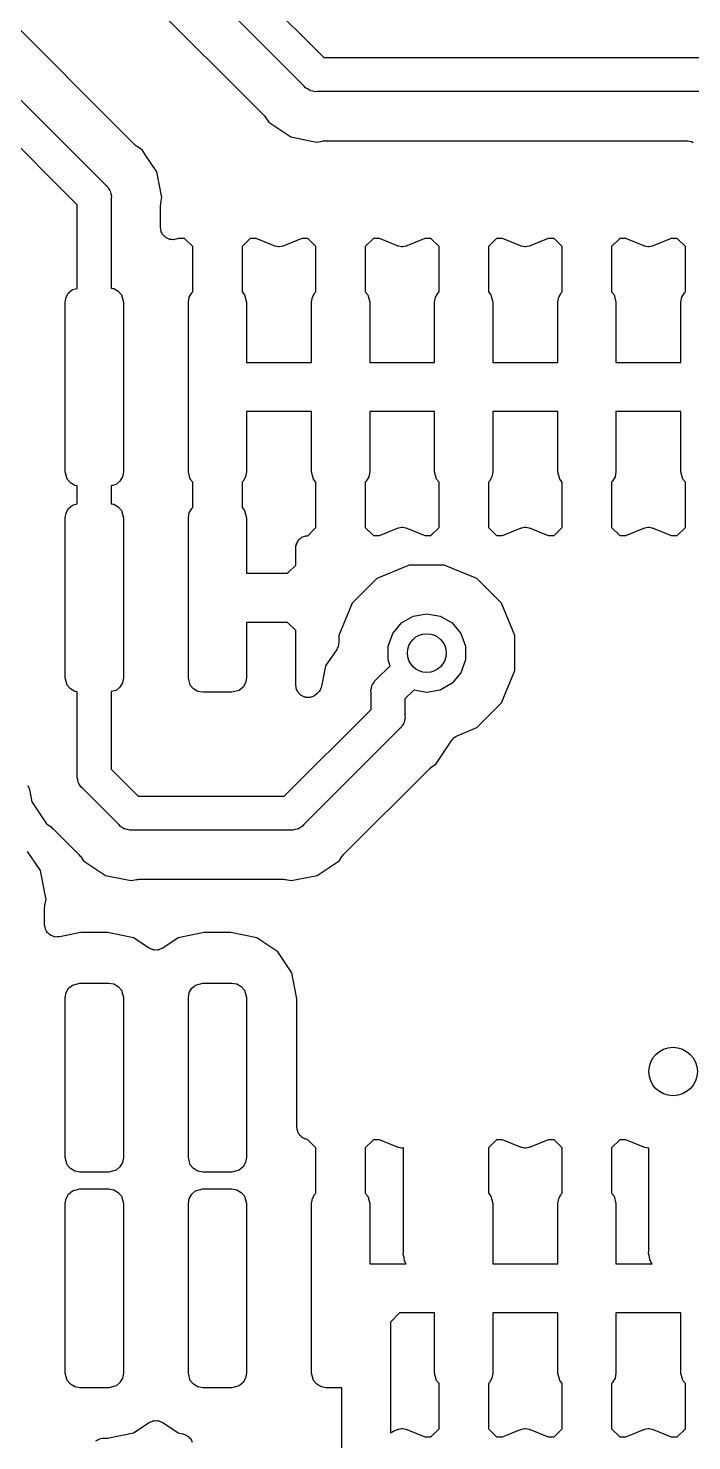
# Model space of a CAD drawing. Extents: x 51.7 to 143, y -96 to -37.9.
# Drawn here: x 63.96 to 70.8, y -66.93 to -52.35 of the extents above; entities that cross this region are included whole.
import ezdxf

# ---------------------------------------------------------------- set-up
doc = ezdxf.new("R2010")
doc.units = 0
doc.header["$MEASUREMENT"] = 0
doc.layers.add('BLACK', color=7, linetype='CONTINUOUS')

msp = doc.modelspace()

# ---------------------------------------------------------------- linework, layer by layer
at = {"layer": 'BLACK', "linetype": 'CONTINUOUS'}
for p, q in [((65.0695, -53.5626), (61.1511, -49.6442)), ((60.6813, -49.8928), (64.7613, -53.9729)), ((64.468, -54.1745), (60.3867, -50.0931)), ((65.326, -50.9735), (67.0095, -52.657)), ((66.8079, -52.9504), (65.0327, -51.1751)), ((64.7245, -51.5854), (66.3976, -53.2585)), ((67.0095, -52.657), (71.3695, -52.657)), ((66.8228, -52.9681), (66.8079, -52.9504)), ((66.8429, -52.9797), (66.8228, -52.9681)), ((66.8619, -52.993), (66.8429, -52.9797)), ((66.8695, -52.9951), (66.8619, -52.993)), ((66.8762, -52.999), (66.8695, -52.9951)), ((66.8991, -53.003), (66.8762, -52.999)), ((66.9215, -53.009), (66.8991, -53.003)), ((66.9446, -53.007), (66.9215, -53.009)), ((71.3695, -53.007), (66.9446, -53.007)), ((66.3976, -53.2585), (66.4048, -53.2688)), ((66.4048, -53.2688), (66.4134, -53.2778)), ((66.4134, -53.2778), (66.4446, -53.3244)), ((66.4446, -53.3244), (66.6705, -53.4754)), ((66.6705, -53.4754), (66.882, -53.5174)), ((65.0798, -53.5698), (65.0695, -53.5626)), ((65.0888, -53.5784), (65.0798, -53.5698)), ((65.1354, -53.6096), (65.0888, -53.5784)), ((65.1795, -53.6756), (65.1354, -53.6096)), ((66.882, -53.5174), (66.882, -53.5174)), ((66.882, -53.5174), (66.937, -53.5284)), ((66.937, -53.5284), (66.992, -53.5174)), ((66.992, -53.5174), (67.0045, -53.5172)), ((67.0045, -53.5172), (67.0168, -53.515)), ((67.0168, -53.515), (70.7589, -53.515)), ((70.7589, -53.515), (70.7792, -53.5186)), ((70.7792, -53.5186), (70.7997, -53.5217)), ((70.7997, -53.5217), (70.8009, -53.5224)), ((70.8009, -53.5224), (70.8023, -53.5227)), ((70.8023, -53.5227), (70.8202, -53.533)), ((65.2864, -53.8355), (65.1795, -53.6756)), ((65.1795, -53.6756), (65.1795, -53.6756)), ((65.3394, -54.102), (65.2864, -53.8355)), ((64.7613, -53.9729), (64.7791, -53.9878)), ((64.7791, -53.9878), (64.7907, -54.0079)), ((64.7907, -54.0079), (64.8041, -54.0269)), ((64.8041, -54.0269), (64.8061, -54.0345)), ((64.8061, -54.0345), (64.81, -54.0412)), ((64.81, -54.0412), (64.814, -54.0641)), ((64.814, -54.0641), (64.82, -54.0865)), ((64.468, -55.0377), (64.468, -54.1745)), ((64.82, -54.0865), (64.818, -54.1096)), ((64.818, -54.1096), (64.818, -55.0354)), ((65.326, -54.1818), (65.3282, -54.1695)), ((65.326, -54.41), (65.326, -54.1818)), ((65.3282, -54.1695), (65.3284, -54.157)), ((65.3284, -54.157), (65.3394, -54.102)), ((65.3284, -54.4236), (65.326, -54.41)), ((65.329, -54.4374), (65.3284, -54.4236)), ((65.3322, -54.4452), (65.329, -54.4374)), ((65.3337, -54.4534), (65.3322, -54.4452)), ((65.3406, -54.4654), (65.3337, -54.4534)), ((65.3459, -54.4782), (65.3406, -54.4654)), ((65.3515, -54.4844), (65.3459, -54.4782)), ((65.3557, -54.4916), (65.3515, -54.4844)), ((65.3663, -54.5005), (65.3557, -54.4916)), ((65.3757, -54.5107), (65.3663, -54.5005)), ((65.3831, -54.5146), (65.3757, -54.5107)), ((65.3895, -54.5199), (65.3831, -54.5146)), ((65.4025, -54.5247), (65.3895, -54.5199)), ((65.4148, -54.5311), (65.4025, -54.5247)), ((65.4231, -54.5322), (65.4148, -54.5311)), ((65.4309, -54.535), (65.4231, -54.5322)), ((65.4448, -54.535), (65.4309, -54.535)), ((65.4585, -54.5368), (65.4448, -54.535)), ((65.4667, -54.535), (65.4585, -54.5368)), ((65.4751, -54.535), (65.4667, -54.535)), ((65.4881, -54.5303), (65.4751, -54.535)), ((65.5016, -54.5273), (65.4881, -54.5303)), ((65.512, -54.523), (65.5016, -54.5273)), ((65.5746, -54.523), (65.512, -54.523)), ((65.659, -54.6074), (65.5746, -54.523)), ((65.659, -55.0754), (65.659, -54.6074)), ((66.2514, -54.523), (66.167, -54.6074)), ((66.167, -54.6074), (66.167, -55.0751)), ((66.314, -54.523), (66.2514, -54.523)), ((66.4994, -54.5998), (66.314, -54.523)), ((66.5049, -54.601), (66.4994, -54.5998)), ((66.5098, -54.6036), (66.5049, -54.601)), ((66.5263, -54.6057), (66.5098, -54.6036)), ((66.5425, -54.6093), (66.5263, -54.6057)), ((66.548, -54.6086), (66.5425, -54.6093)), ((66.5535, -54.6093), (66.548, -54.6086)), ((66.5697, -54.6057), (66.5535, -54.6093)), ((66.5862, -54.6036), (66.5697, -54.6057)), ((66.5911, -54.601), (66.5862, -54.6036)), ((66.5966, -54.5998), (66.5911, -54.601)), ((66.782, -54.523), (66.5966, -54.5998)), ((66.8446, -54.523), (66.782, -54.523)), ((66.929, -54.6074), (66.8446, -54.523)), ((66.929, -55.0754), (66.929, -54.6074)), ((67.5214, -54.523), (67.437, -54.6074)), ((67.437, -54.6074), (67.437, -55.0751)), ((67.584, -54.523), (67.5214, -54.523)), ((67.7694, -54.5998), (67.584, -54.523)), ((67.7749, -54.601), (67.7694, -54.5998)), ((67.7798, -54.6036), (67.7749, -54.601)), ((67.7963, -54.6057), (67.7798, -54.6036)), ((67.8125, -54.6093), (67.7963, -54.6057)), ((67.818, -54.6086), (67.8125, -54.6093)), ((67.8235, -54.6093), (67.818, -54.6086)), ((67.8397, -54.6057), (67.8235, -54.6093)), ((67.8562, -54.6036), (67.8397, -54.6057)), ((67.8611, -54.601), (67.8562, -54.6036)), ((67.8666, -54.5998), (67.8611, -54.601)), ((68.052, -54.523), (67.8666, -54.5998)), ((68.1146, -54.523), (68.052, -54.523)), ((68.199, -54.6074), (68.1146, -54.523)), ((68.199, -55.0754), (68.199, -54.6074)), ((68.7914, -54.523), (68.707, -54.6074)), ((68.707, -54.6074), (68.707, -55.0751)), ((68.854, -54.523), (68.7914, -54.523)), ((69.0394, -54.5998), (68.854, -54.523)), ((69.0449, -54.601), (69.0394, -54.5998)), ((69.0498, -54.6036), (69.0449, -54.601)), ((69.0663, -54.6057), (69.0498, -54.6036)), ((69.0825, -54.6093), (69.0663, -54.6057)), ((69.088, -54.6086), (69.0825, -54.6093)), ((69.0935, -54.6093), (69.088, -54.6086)), ((69.1097, -54.6057), (69.0935, -54.6093)), ((69.1262, -54.6036), (69.1097, -54.6057)), ((69.1311, -54.601), (69.1262, -54.6036)), ((69.1366, -54.5998), (69.1311, -54.601)), ((69.322, -54.523), (69.1366, -54.5998)), ((69.3846, -54.523), (69.322, -54.523)), ((69.469, -54.6074), (69.3846, -54.523)), ((69.469, -55.0754), (69.469, -54.6074)), ((70.0614, -54.523), (69.977, -54.6074)), ((69.977, -54.6074), (69.977, -55.0751)), ((70.124, -54.523), (70.0614, -54.523)), ((70.3094, -54.5998), (70.124, -54.523)), ((70.3149, -54.601), (70.3094, -54.5998)), ((70.3198, -54.6036), (70.3149, -54.601)), ((70.3363, -54.6057), (70.3198, -54.6036)), ((70.3525, -54.6093), (70.3363, -54.6057)), ((70.358, -54.6086), (70.3525, -54.6093)), ((70.3635, -54.6093), (70.358, -54.6086)), ((70.3797, -54.6057), (70.3635, -54.6093)), ((70.3962, -54.6036), (70.3797, -54.6057)), ((70.4011, -54.601), (70.3962, -54.6036)), ((70.4066, -54.5998), (70.4011, -54.601)), ((70.592, -54.523), (70.4066, -54.5998)), ((70.6546, -54.523), (70.592, -54.523)), ((70.739, -54.6074), (70.6546, -54.523)), ((70.739, -55.0754), (70.739, -54.6074)), ((64.352, -55.1297), (64.3781, -55.0846)), ((64.3781, -55.0846), (64.418, -55.0511)), ((64.418, -55.0511), (64.468, -55.0377)), ((64.818, -55.0354), (64.8443, -55.04)), ((64.8443, -55.04), (64.8894, -55.0661)), ((64.8894, -55.0661), (64.9229, -55.106)), ((65.622, -55.1297), (65.6481, -55.0846)), ((65.6481, -55.0846), (65.659, -55.0754)), ((66.167, -55.0751), (66.1929, -55.106)), ((66.892, -55.1297), (66.9181, -55.0846)), ((66.9181, -55.0846), (66.929, -55.0754)), ((67.437, -55.0751), (67.4629, -55.106)), ((68.162, -55.1297), (68.1881, -55.0846)), ((68.1881, -55.0846), (68.199, -55.0754)), ((68.707, -55.0751), (68.7329, -55.106)), ((69.432, -55.1297), (69.4581, -55.0846)), ((69.4581, -55.0846), (69.469, -55.0754)), ((69.977, -55.0751), (70.0029, -55.106)), ((70.702, -55.1297), (70.7281, -55.0846)), ((70.7281, -55.0846), (70.739, -55.0754)), ((64.343, -55.181), (64.352, -55.1297)), ((64.343, -56.931), (64.343, -55.181)), ((64.9229, -55.106), (64.943, -55.181)), ((64.943, -55.181), (64.943, -56.931)), ((65.613, -55.181), (65.622, -55.1297)), ((65.613, -56.931), (65.613, -55.181)), ((66.1929, -55.106), (66.213, -55.181)), ((66.213, -55.181), (66.213, -55.802)), ((66.883, -55.181), (66.892, -55.1297)), ((66.883, -55.802), (66.883, -55.181)), ((67.4629, -55.106), (67.483, -55.181)), ((67.483, -55.181), (67.483, -55.802)), ((68.153, -55.181), (68.162, -55.1297)), ((68.153, -55.802), (68.153, -55.181)), ((68.7329, -55.106), (68.753, -55.181)), ((68.753, -55.181), (68.753, -55.802)), ((69.423, -55.181), (69.432, -55.1297)), ((69.423, -55.802), (69.423, -55.181)), ((70.0029, -55.106), (70.023, -55.181)), ((70.023, -55.181), (70.023, -55.802)), ((70.693, -55.181), (70.702, -55.1297)), ((70.693, -55.802), (70.693, -55.181)), ((66.213, -55.802), (66.883, -55.802)), ((67.483, -55.802), (68.153, -55.802)), ((68.753, -55.802), (69.423, -55.802)), ((70.023, -55.802), (70.693, -55.802)), ((66.213, -56.31), (66.213, -56.931)), ((66.883, -56.31), (66.213, -56.31)), ((66.883, -56.931), (66.883, -56.31)), ((67.483, -56.31), (67.483, -56.931)), ((68.153, -56.31), (67.483, -56.31)), ((68.153, -56.931), (68.153, -56.31)), ((68.753, -56.31), (68.753, -56.931)), ((69.423, -56.31), (68.753, -56.31)), ((69.423, -56.931), (69.423, -56.31)), ((70.023, -56.31), (70.023, -56.931)), ((70.693, -56.31), (70.023, -56.31)), ((70.693, -56.931), (70.693, -56.31)), ((64.3631, -57.006), (64.343, -56.931)), ((64.934, -56.9823), (64.9079, -57.0274)), ((64.943, -56.931), (64.934, -56.9823)), ((65.6331, -57.006), (65.613, -56.931)), ((66.204, -56.9823), (66.1779, -57.0274)), ((66.213, -56.931), (66.204, -56.9823)), ((66.9031, -57.006), (66.883, -56.931)), ((67.474, -56.9823), (67.4479, -57.0274)), ((67.483, -56.931), (67.474, -56.9823)), ((68.1731, -57.006), (68.153, -56.931)), ((68.744, -56.9823), (68.7179, -57.0274)), ((68.753, -56.931), (68.744, -56.9823)), ((69.4431, -57.006), (69.423, -56.931)), ((70.014, -56.9823), (69.9879, -57.0274)), ((70.023, -56.931), (70.014, -56.9823)), ((70.7131, -57.006), (70.693, -56.931)), ((64.3966, -57.0459), (64.3631, -57.006)), ((64.4417, -57.072), (64.3966, -57.0459)), ((64.468, -57.0766), (64.4417, -57.072)), ((64.468, -57.2627), (64.468, -57.0766)), ((64.868, -57.0609), (64.818, -57.0743)), ((64.818, -57.0743), (64.818, -57.2604)), ((64.9079, -57.0274), (64.868, -57.0609)), ((65.659, -57.0369), (65.6331, -57.006)), ((65.659, -57.3004), (65.659, -57.0369)), ((66.1779, -57.0274), (66.167, -57.0366)), ((66.167, -57.0366), (66.167, -57.3001)), ((66.929, -57.0369), (66.9031, -57.006)), ((66.929, -57.5046), (66.929, -57.0369)), ((67.4479, -57.0274), (67.437, -57.0366)), ((67.437, -57.0366), (67.437, -57.5046)), ((68.199, -57.0369), (68.1731, -57.006)), ((68.199, -57.5046), (68.199, -57.0369)), ((68.7179, -57.0274), (68.707, -57.0366)), ((68.707, -57.0366), (68.707, -57.5046)), ((69.469, -57.0369), (69.4431, -57.006)), ((69.469, -57.5046), (69.469, -57.0369)), ((69.9879, -57.0274), (69.977, -57.0366)), ((69.977, -57.0366), (69.977, -57.5046)), ((70.739, -57.0369), (70.7131, -57.006)), ((70.739, -57.5046), (70.739, -57.0369)), ((64.3781, -57.3096), (64.418, -57.2761)), ((64.418, -57.2761), (64.468, -57.2627)), ((64.818, -57.2604), (64.8443, -57.265)), ((64.8443, -57.265), (64.8894, -57.2911)), ((64.343, -57.406), (64.352, -57.3547)), ((64.343, -59.056), (64.343, -57.406)), ((64.352, -57.3547), (64.3781, -57.3096)), ((64.8894, -57.2911), (64.9229, -57.331)), ((64.9229, -57.331), (64.943, -57.406)), ((64.943, -57.406), (64.943, -59.056)), ((65.613, -57.406), (65.622, -57.3547)), ((65.613, -59.056), (65.613, -57.406)), ((65.622, -57.3547), (65.6481, -57.3096)), ((65.6481, -57.3096), (65.659, -57.3004)), ((66.167, -57.3001), (66.1929, -57.331)), ((66.1929, -57.331), (66.213, -57.406)), ((66.213, -57.406), (66.213, -57.977)), ((66.8439, -57.5897), (66.929, -57.5046)), ((67.437, -57.5046), (67.5214, -57.589)), ((67.584, -57.589), (67.7694, -57.5122)), ((67.7694, -57.5122), (67.7749, -57.511)), ((67.7749, -57.511), (67.7798, -57.5084)), ((67.7798, -57.5084), (67.7963, -57.5063)), ((67.7963, -57.5063), (67.8125, -57.5027)), ((67.8125, -57.5027), (67.818, -57.5034)), ((67.818, -57.5034), (67.8235, -57.5027)), ((67.8235, -57.5027), (67.8397, -57.5063)), ((67.8397, -57.5063), (67.8562, -57.5084)), ((67.8562, -57.5084), (67.8611, -57.511)), ((67.8611, -57.511), (67.8666, -57.5122)), ((67.8666, -57.5122), (68.052, -57.589)), ((68.1146, -57.589), (68.199, -57.5046)), ((68.707, -57.5046), (68.7914, -57.589)), ((68.854, -57.589), (69.0394, -57.5122)), ((69.0394, -57.5122), (69.0449, -57.511)), ((69.0449, -57.511), (69.0498, -57.5084)), ((69.0498, -57.5084), (69.0663, -57.5063)), ((69.0663, -57.5063), (69.0825, -57.5027)), ((69.0825, -57.5027), (69.088, -57.5034)), ((69.088, -57.5034), (69.0935, -57.5027)), ((69.0935, -57.5027), (69.1097, -57.5063)), ((69.1097, -57.5063), (69.1262, -57.5084)), ((69.1262, -57.5084), (69.1311, -57.511)), ((69.1311, -57.511), (69.1366, -57.5122)), ((69.1366, -57.5122), (69.322, -57.589)), ((69.3846, -57.589), (69.469, -57.5046)), ((69.977, -57.5046), (70.0614, -57.589)), ((70.124, -57.589), (70.3094, -57.5122)), ((70.3094, -57.5122), (70.3149, -57.511)), ((70.3149, -57.511), (70.3198, -57.5084)), ((70.3198, -57.5084), (70.3363, -57.5063)), ((70.3363, -57.5063), (70.3525, -57.5027)), ((70.3525, -57.5027), (70.358, -57.5034)), ((70.358, -57.5034), (70.3635, -57.5027)), ((70.3635, -57.5027), (70.3797, -57.5063)), ((70.3797, -57.5063), (70.3962, -57.5084)), ((70.3962, -57.5084), (70.4011, -57.511)), ((70.4011, -57.511), (70.4066, -57.5122)), ((70.4066, -57.5122), (70.592, -57.589)), ((70.6546, -57.589), (70.739, -57.5046)), ((66.721, -57.716), (66.7229, -57.7051)), ((66.7229, -57.6939), (66.7267, -57.6835)), ((66.7229, -57.7051), (66.7229, -57.6939)), ((66.7267, -57.6835), (66.7287, -57.6726)), ((66.7287, -57.6726), (66.7342, -57.6629)), ((66.7342, -57.6629), (66.738, -57.6525)), ((66.738, -57.6525), (66.7452, -57.644)), ((66.7452, -57.644), (66.7507, -57.6344)), ((66.7507, -57.6344), (66.7592, -57.6272)), ((66.7592, -57.6272), (66.7664, -57.6187)), ((66.7664, -57.6187), (66.776, -57.6132)), ((66.776, -57.6132), (66.7845, -57.606)), ((66.7845, -57.606), (66.7949, -57.6022)), ((66.7949, -57.6022), (66.8046, -57.5967)), ((66.8046, -57.5967), (66.8155, -57.5947)), ((66.8155, -57.5947), (66.8259, -57.5909)), ((66.8259, -57.5909), (66.8371, -57.5909)), ((66.8371, -57.5909), (66.8439, -57.5897)), ((67.5214, -57.589), (67.584, -57.589)), ((68.052, -57.589), (68.1146, -57.589)), ((68.7914, -57.589), (68.854, -57.589)), ((69.322, -57.589), (69.3846, -57.589)), ((70.0614, -57.589), (70.124, -57.589)), ((70.592, -57.589), (70.6546, -57.589)), ((66.721, -57.8926), (66.721, -57.716)), ((66.213, -57.977), (66.6366, -57.977)), ((66.6366, -57.977), (66.721, -57.8926)), ((67.8914, -57.893), (67.5577, -58.0312)), ((68.2526, -57.893), (67.8914, -57.893)), ((68.5863, -58.0312), (68.2526, -57.893)), ((67.5577, -58.0312), (67.3022, -58.2867)), ((68.8418, -58.2867), (68.5863, -58.0312)), ((67.3022, -58.2867), (67.164, -58.6204)), ((68.98, -58.6204), (68.8418, -58.2867)), ((67.8109, -58.4899), (67.9331, -58.4193)), ((67.9331, -58.4193), (68.072, -58.3948)), ((68.072, -58.3948), (68.2109, -58.4193)), ((68.2109, -58.4193), (68.3331, -58.4899)), ((66.6366, -58.485), (66.213, -58.485)), ((66.213, -58.485), (66.213, -59.056)), ((66.721, -58.5694), (66.6366, -58.485)), ((66.721, -59.1335), (66.721, -58.5694)), ((67.7202, -58.5979), (67.8109, -58.4899)), ((68.3331, -58.4899), (68.4238, -58.5979)), ((67.1576, -58.73), (67.1563, -58.7368)), ((67.1604, -58.7236), (67.1576, -58.73)), ((67.1614, -58.7084), (67.1604, -58.7236)), ((67.164, -58.6934), (67.1614, -58.7084)), ((67.164, -58.6204), (67.164, -58.6934)), ((67.672, -58.7305), (67.7202, -58.5979)), ((67.672, -58.8715), (67.672, -58.7305)), ((68.4238, -58.5979), (68.472, -58.7305)), ((68.472, -58.7305), (68.472, -58.8715)), ((68.98, -58.9816), (68.98, -58.6204)), ((67.1426, -58.7639), (67.0286, -58.9345)), ((67.1487, -58.75), (67.1426, -58.7639)), ((67.1563, -58.7368), (67.1487, -58.75)), ((67.6939, -58.9316), (67.672, -58.8715)), ((68.472, -58.8715), (68.4238, -59.0041)), ((67.0286, -58.9345), (66.9932, -59.1128)), ((67.5537, -59.0719), (67.6939, -58.9316)), ((68.4238, -59.0041), (68.3331, -59.1121)), ((68.8418, -59.3153), (68.98, -58.9816)), ((64.3631, -59.131), (64.343, -59.056)), ((64.3966, -59.1709), (64.3631, -59.131)), ((64.4417, -59.197), (64.3966, -59.1709)), ((64.9079, -59.1524), (64.868, -59.1859)), ((64.934, -59.1073), (64.9079, -59.1524)), ((64.943, -59.056), (64.934, -59.1073)), ((65.6331, -59.131), (65.613, -59.056)), ((65.6666, -59.1709), (65.6331, -59.131)), ((65.7117, -59.197), (65.6666, -59.1709)), ((66.1779, -59.1524), (66.138, -59.1859)), ((66.204, -59.1073), (66.1779, -59.1524)), ((66.213, -59.056), (66.204, -59.1073)), ((66.7239, -59.1498), (66.721, -59.1335)), ((66.7253, -59.1664), (66.7239, -59.1498)), ((66.7277, -59.1714), (66.7253, -59.1664)), ((66.7287, -59.1769), (66.7277, -59.1714)), ((66.9775, -59.1727), (66.9735, -59.1784)), ((66.9815, -59.158), (66.9775, -59.1727)), ((66.987, -59.1438), (66.9815, -59.158)), ((66.9932, -59.1128), (66.987, -59.1438)), ((66.9932, -59.1128), (66.9932, -59.1128)), ((67.495, -59.1855), (67.501, -59.1631)), ((67.501, -59.1631), (67.505, -59.1402)), ((67.505, -59.1402), (67.5089, -59.1335)), ((67.5089, -59.1335), (67.511, -59.1259)), ((67.511, -59.1259), (67.5243, -59.1069)), ((67.5243, -59.1069), (67.5359, -59.0868)), ((67.5359, -59.0868), (67.5537, -59.0719)), ((68.3331, -59.1121), (68.2109, -59.1827)), ((64.468, -59.2016), (64.4417, -59.197)), ((64.468, -60.0634), (64.468, -59.2016)), ((64.868, -59.1859), (64.818, -59.1993)), ((64.818, -59.1993), (64.818, -59.9985)), ((65.763, -59.206), (65.7117, -59.197)), ((66.063, -59.206), (65.763, -59.206)), ((66.138, -59.1859), (66.063, -59.206)), ((66.737, -59.1913), (66.7287, -59.1769)), ((66.744, -59.2063), (66.737, -59.1913)), ((66.7479, -59.2103), (66.744, -59.2063)), ((66.7507, -59.2151), (66.7479, -59.2103)), ((66.7634, -59.2258), (66.7507, -59.2151)), ((66.7752, -59.2375), (66.7634, -59.2258)), ((66.7802, -59.2399), (66.7752, -59.2375)), ((66.7845, -59.2435), (66.7802, -59.2399)), ((66.8001, -59.2491), (66.7845, -59.2435)), ((66.8151, -59.2562), (66.8001, -59.2491)), ((66.8207, -59.2566), (66.8151, -59.2562)), ((66.8259, -59.2586), (66.8207, -59.2566)), ((66.8425, -59.2586), (66.8259, -59.2586)), ((66.8591, -59.26), (66.8425, -59.2586)), ((66.8645, -59.2586), (66.8591, -59.26)), ((66.8701, -59.2586), (66.8645, -59.2586)), ((66.8856, -59.2529), (66.8701, -59.2586)), ((66.9017, -59.2486), (66.8856, -59.2529)), ((66.9062, -59.2454), (66.9017, -59.2486)), ((66.9115, -59.2435), (66.9062, -59.2454)), ((66.9242, -59.2328), (66.9115, -59.2435)), ((66.9378, -59.2233), (66.9242, -59.2328)), ((66.9522, -59.2089), (66.9378, -59.2233)), ((66.961, -59.1964), (66.9522, -59.2089)), ((66.971, -59.1849), (66.961, -59.1964)), ((66.9735, -59.1784), (66.971, -59.1849)), ((67.497, -59.2086), (67.495, -59.1855)), ((67.497, -59.3825), (67.497, -59.2086)), ((67.9371, -59.1834), (67.847, -59.2735)), ((67.847, -59.2735), (67.847, -59.4474)), ((68.072, -59.2072), (67.9371, -59.1834)), ((68.2109, -59.1827), (68.072, -59.2072)), ((68.5863, -59.5708), (68.8418, -59.3153)), ((66.6025, -60.277), (67.497, -59.3825)), ((67.847, -59.4474), (67.849, -59.4705)), ((67.7903, -59.5841), (66.8041, -60.5703)), ((67.8081, -59.5692), (67.7903, -59.5841)), ((67.8197, -59.5491), (67.8081, -59.5692)), ((67.8331, -59.5301), (67.8197, -59.5491)), ((67.8351, -59.5225), (67.8331, -59.5301)), ((67.839, -59.5158), (67.8351, -59.5225)), ((67.843, -59.4929), (67.839, -59.5158)), ((67.849, -59.4705), (67.843, -59.4929)), ((68.3864, -59.6536), (68.5863, -59.5708)), ((68.1644, -59.9474), (68.3294, -59.7005)), ((68.3294, -59.7005), (68.3395, -59.6899)), ((68.3395, -59.6899), (68.3492, -59.6773)), ((68.3492, -59.6773), (68.3527, -59.6751)), ((68.3527, -59.6751), (68.3554, -59.672)), ((68.3554, -59.672), (68.3582, -59.6705)), ((68.3582, -59.6705), (68.3599, -59.6686)), ((68.3599, -59.6686), (68.3727, -59.6623)), ((68.3727, -59.6623), (68.3864, -59.6536)), ((64.818, -59.9985), (65.0965, -60.277)), ((67.2144, -60.8785), (68.0985, -59.9944)), ((68.0985, -59.9944), (68.1088, -59.9872)), ((68.1088, -59.9872), (68.1178, -59.9786)), ((68.1178, -59.9786), (68.1644, -59.9474)), ((63.9578, -60.1664), (63.9643, -60.1832)), ((63.9643, -60.1832), (63.9719, -60.1994)), ((64.466, -60.0865), (64.468, -60.0634)), ((64.472, -60.1089), (64.466, -60.0865)), ((64.476, -60.1318), (64.472, -60.1089)), ((64.4799, -60.1385), (64.476, -60.1318)), ((64.482, -60.1461), (64.4799, -60.1385)), ((64.4953, -60.1651), (64.482, -60.1461)), ((64.5069, -60.1852), (64.4953, -60.1651)), ((64.5247, -60.2001), (64.5069, -60.1852)), ((63.9719, -60.1994), (63.9723, -60.2036)), ((63.9723, -60.2036), (63.9738, -60.2075)), ((63.9738, -60.2075), (63.9996, -60.3375)), ((63.9996, -60.3375), (64.1506, -60.5634)), ((64.8949, -60.5703), (64.5247, -60.2001)), ((65.0965, -60.277), (66.6025, -60.277)), ((64.1506, -60.5634), (64.1972, -60.5946)), ((64.1972, -60.5946), (64.2062, -60.6032)), ((64.2062, -60.6032), (64.2165, -60.6104)), ((64.2165, -60.6104), (64.4846, -60.8785)), ((64.9098, -60.5881), (64.8949, -60.5703)), ((64.9299, -60.5997), (64.9098, -60.5881)), ((64.9489, -60.613), (64.9299, -60.5997)), ((64.9565, -60.6151), (64.9489, -60.613)), ((64.9632, -60.619), (64.9565, -60.6151)), ((64.9861, -60.623), (64.9632, -60.619)), ((65.0085, -60.629), (64.9861, -60.623)), ((65.0316, -60.627), (65.0085, -60.629)), ((66.6674, -60.627), (65.0316, -60.627)), ((66.6905, -60.629), (66.6674, -60.627)), ((66.7129, -60.623), (66.6905, -60.629)), ((66.7358, -60.619), (66.7129, -60.623)), ((66.7425, -60.6151), (66.7358, -60.619)), ((66.7501, -60.613), (66.7425, -60.6151)), ((66.7691, -60.5997), (66.7501, -60.613)), ((66.7892, -60.5881), (66.7691, -60.5997)), ((66.8041, -60.5703), (66.7892, -60.5881)), ((64.0293, -60.9589), (63.9548, -60.8474)), ((64.4846, -60.8785), (64.4918, -60.8888)), ((64.4918, -60.8888), (64.5004, -60.8978)), ((64.5004, -60.8978), (64.5316, -60.9444)), ((67.1674, -60.9444), (67.1986, -60.8978)), ((67.1986, -60.8978), (67.2072, -60.8888)), ((67.2072, -60.8888), (67.2144, -60.8785)), ((64.087, -61.0452), (64.0293, -60.9589)), ((64.1334, -61.2786), (64.087, -61.0452)), ((64.5316, -60.9444), (64.7575, -61.0954)), ((66.9415, -61.0954), (67.1674, -60.9444)), ((64.7575, -61.0954), (64.969, -61.1374)), ((64.969, -61.1374), (64.969, -61.1374)), ((64.969, -61.1374), (65.024, -61.1484)), ((65.024, -61.1484), (65.079, -61.1374)), ((65.079, -61.1374), (65.0915, -61.1372)), ((65.0915, -61.1372), (65.1038, -61.135)), ((65.1038, -61.135), (66.5952, -61.135)), ((66.5952, -61.135), (66.6075, -61.1372)), ((66.6075, -61.1372), (66.62, -61.1374)), ((66.62, -61.1374), (66.675, -61.1484)), ((66.675, -61.1484), (66.73, -61.1374)), ((66.73, -61.1374), (66.9415, -61.0954)), ((66.73, -61.1374), (66.73, -61.1374)), ((64.1458, -61.341), (64.1334, -61.2786)), ((64.1334, -61.2786), (64.1334, -61.2786)), ((64.1334, -61.4034), (64.1458, -61.341)), ((64.131, -61.4282), (64.1332, -61.4159)), ((64.131, -61.6053), (64.131, -61.4282)), ((64.1332, -61.4159), (64.1334, -61.4034)), ((64.1312, -61.6067), (64.131, -61.6053)), ((64.131, -61.6081), (64.1312, -61.6067)), ((64.1351, -61.6284), (64.131, -61.6081)), ((64.1387, -61.6487), (64.1351, -61.6284)), ((64.1394, -61.65), (64.1387, -61.6487)), ((64.1396, -61.6513), (64.1394, -61.65)), ((64.1504, -61.669), (64.1396, -61.6513)), ((64.1607, -61.6869), (64.1504, -61.669)), ((64.1618, -61.6878), (64.1607, -61.6869)), ((64.1625, -61.689), (64.1618, -61.6878)), ((64.1786, -61.702), (64.1625, -61.689)), ((64.1945, -61.7153), (64.1786, -61.702)), ((64.1958, -61.7158), (64.1945, -61.7153)), ((64.1969, -61.7166), (64.1958, -61.7158)), ((64.2165, -61.7233), (64.1969, -61.7166)), ((64.2359, -61.7304), (64.2165, -61.7233)), ((64.2374, -61.7304), (64.2359, -61.7304)), ((64.2387, -61.7308), (64.2374, -61.7304)), ((64.2594, -61.7304), (64.2387, -61.7308)), ((64.2801, -61.7304), (64.2594, -61.7304)), ((64.2814, -61.7299), (64.2801, -61.7304)), ((64.2828, -61.7299), (64.2814, -61.7299)), ((64.5055, -61.6856), (64.2828, -61.7299)), ((64.7805, -61.6856), (64.5055, -61.6856)), ((65.0486, -61.7389), (64.7805, -61.6856)), ((65.2074, -61.845), (65.0486, -61.7389)), ((65.5074, -61.7389), (65.3486, -61.845)), ((65.7755, -61.6856), (65.5074, -61.7389)), ((66.0505, -61.6856), (65.7755, -61.6856)), ((66.3186, -61.7389), (66.0505, -61.6856)), ((66.5353, -61.8837), (66.3186, -61.7389)), ((65.2151, -61.8484), (65.2074, -61.845)), ((65.2218, -61.8533), (65.2151, -61.8484)), ((65.2351, -61.8572), (65.2218, -61.8533)), ((65.2478, -61.8628), (65.2351, -61.8572)), ((65.2562, -61.8633), (65.2478, -61.8628)), ((65.2642, -61.8657), (65.2562, -61.8633)), ((65.278, -61.8648), (65.2642, -61.8657)), ((65.2918, -61.8657), (65.278, -61.8648)), ((65.2998, -61.8633), (65.2918, -61.8657)), ((65.3082, -61.8628), (65.2998, -61.8633)), ((65.3209, -61.8572), (65.3082, -61.8628)), ((65.3342, -61.8533), (65.3209, -61.8572)), ((65.3409, -61.8484), (65.3342, -61.8533)), ((65.3486, -61.845), (65.3409, -61.8484)), ((66.6801, -62.1004), (66.5353, -61.8837)), ((64.3781, -62.2596), (64.418, -62.2261)), ((64.418, -62.2261), (64.493, -62.206)), ((64.493, -62.206), (64.793, -62.206)), ((64.793, -62.206), (64.8443, -62.215)), ((64.8443, -62.215), (64.8894, -62.2411)), ((65.6481, -62.2596), (65.688, -62.2261)), ((65.688, -62.2261), (65.763, -62.206)), ((65.763, -62.206), (66.063, -62.206)), ((66.063, -62.206), (66.1143, -62.215)), ((66.1143, -62.215), (66.1594, -62.2411)), ((66.7334, -62.3685), (66.6801, -62.1004)), ((64.343, -62.356), (64.352, -62.3047)), ((64.343, -64.006), (64.343, -62.356)), ((64.352, -62.3047), (64.3781, -62.2596)), ((64.8894, -62.2411), (64.9229, -62.281)), ((64.9229, -62.281), (64.943, -62.356)), ((64.943, -62.356), (64.943, -64.006)), ((65.613, -62.356), (65.622, -62.3047)), ((65.613, -64.006), (65.613, -62.356)), ((65.622, -62.3047), (65.6481, -62.2596)), ((66.1594, -62.2411), (66.1929, -62.281)), ((66.1929, -62.281), (66.213, -62.356)), ((66.213, -62.356), (66.213, -64.006)), ((66.7334, -63.696), (66.7334, -62.3685)), ((66.7354, -63.7069), (66.7334, -63.696)), ((66.7354, -63.7181), (66.7354, -63.7069)), ((66.7392, -63.7285), (66.7354, -63.7181)), ((66.7411, -63.7394), (66.7392, -63.7285)), ((66.7467, -63.7491), (66.7411, -63.7394)), ((66.7505, -63.7595), (66.7467, -63.7491)), ((66.7576, -63.768), (66.7505, -63.7595)), ((66.7632, -63.7776), (66.7576, -63.768)), ((66.7717, -63.7848), (66.7632, -63.7776)), ((66.7788, -63.7933), (66.7717, -63.7848)), ((66.7884, -63.7988), (66.7788, -63.7933)), ((66.7969, -63.806), (66.7884, -63.7988)), ((66.8074, -63.8098), (66.7969, -63.806)), ((66.817, -63.8153), (66.8074, -63.8098)), ((66.8279, -63.8173), (66.817, -63.8153)), ((66.8384, -63.8211), (66.8279, -63.8173)), ((66.8427, -63.8211), (66.8384, -63.8211)), ((66.929, -63.9074), (66.8427, -63.8211)), ((67.5214, -63.823), (67.437, -63.9074)), ((67.584, -63.823), (67.5214, -63.823)), ((67.7694, -63.8998), (67.584, -63.823)), ((68.7914, -63.823), (68.707, -63.9074)), ((68.854, -63.823), (68.7914, -63.823)), ((69.0394, -63.8998), (68.854, -63.823)), ((69.322, -63.823), (69.1366, -63.8998)), ((69.3846, -63.823), (69.322, -63.823)), ((69.469, -63.9074), (69.3846, -63.823)), ((70.0614, -63.823), (69.977, -63.9074)), ((70.124, -63.823), (70.0614, -63.823)), ((70.3094, -63.8998), (70.124, -63.823)), ((66.929, -64.3754), (66.929, -63.9074)), ((67.437, -63.9074), (67.437, -64.3751)), ((67.7749, -63.901), (67.7694, -63.8998)), ((67.7798, -63.9036), (67.7749, -63.901)), ((67.7963, -63.9057), (67.7798, -63.9036)), ((67.8125, -63.9093), (67.7963, -63.9057)), ((67.818, -63.9086), (67.8125, -63.9093)), ((67.8235, -63.9093), (67.818, -63.9086)), ((67.8323, -63.9074), (67.8235, -63.9093)), ((67.8323, -64.9744), (67.8323, -63.9074)), ((68.707, -63.9074), (68.707, -64.3751)), ((69.0449, -63.901), (69.0394, -63.8998)), ((69.0498, -63.9036), (69.0449, -63.901)), ((69.0663, -63.9057), (69.0498, -63.9036)), ((69.0825, -63.9093), (69.0663, -63.9057)), ((69.088, -63.9086), (69.0825, -63.9093)), ((69.0935, -63.9093), (69.088, -63.9086)), ((69.1097, -63.9057), (69.0935, -63.9093)), ((69.1262, -63.9036), (69.1097, -63.9057)), ((69.1311, -63.901), (69.1262, -63.9036)), ((69.1366, -63.8998), (69.1311, -63.901)), ((69.469, -64.3754), (69.469, -63.9074)), ((69.977, -63.9074), (69.977, -64.3751)), ((70.3149, -63.901), (70.3094, -63.8998)), ((70.3198, -63.9036), (70.3149, -63.901)), ((70.3363, -63.9057), (70.3198, -63.9036)), ((70.3525, -63.9093), (70.3363, -63.9057)), ((70.358, -63.9086), (70.3525, -63.9093)), ((70.362, -63.9091), (70.358, -63.9086)), ((70.362, -64.9641), (70.362, -63.9091)), ((64.3631, -64.081), (64.343, -64.006)), ((64.3966, -64.1209), (64.3631, -64.081)), ((64.4417, -64.147), (64.3966, -64.1209)), ((64.9079, -64.1024), (64.868, -64.1359)), ((64.934, -64.0573), (64.9079, -64.1024)), ((64.943, -64.006), (64.934, -64.0573)), ((65.6331, -64.081), (65.613, -64.006)), ((65.6666, -64.1209), (65.6331, -64.081)), ((65.7117, -64.147), (65.6666, -64.1209)), ((66.1779, -64.1024), (66.138, -64.1359)), ((66.204, -64.0573), (66.1779, -64.1024)), ((66.213, -64.006), (66.204, -64.0573)), ((64.493, -64.156), (64.4417, -64.147)), ((64.793, -64.156), (64.493, -64.156)), ((64.868, -64.1359), (64.793, -64.156)), ((65.763, -64.156), (65.7117, -64.147)), ((66.063, -64.156), (65.763, -64.156)), ((66.138, -64.1359), (66.063, -64.156)), ((64.352, -64.4297), (64.3781, -64.3846)), ((64.3781, -64.3846), (64.418, -64.3511)), ((64.418, -64.3511), (64.493, -64.331)), ((64.493, -64.331), (64.793, -64.331)), ((64.793, -64.331), (64.8443, -64.34)), ((64.8443, -64.34), (64.8894, -64.3661)), ((64.8894, -64.3661), (64.9229, -64.406)), ((64.9229, -64.406), (64.943, -64.481)), ((65.622, -64.4297), (65.6481, -64.3846)), ((65.6481, -64.3846), (65.688, -64.3511)), ((65.688, -64.3511), (65.763, -64.331)), ((65.763, -64.331), (66.063, -64.331)), ((66.063, -64.331), (66.1143, -64.34)), ((66.1143, -64.34), (66.1594, -64.3661)), ((66.1594, -64.3661), (66.1929, -64.406)), ((66.1929, -64.406), (66.213, -64.481)), ((66.892, -64.4297), (66.9181, -64.3846)), ((66.9181, -64.3846), (66.929, -64.3754)), ((67.437, -64.3751), (67.4629, -64.406)), ((67.4629, -64.406), (67.483, -64.481)), ((68.707, -64.3751), (68.7329, -64.406)), ((68.7329, -64.406), (68.753, -64.481)), ((69.432, -64.4297), (69.4581, -64.3846)), ((69.4581, -64.3846), (69.469, -64.3754)), ((69.977, -64.3751), (70.0029, -64.406)), ((70.0029, -64.406), (70.023, -64.481)), ((64.343, -64.481), (64.352, -64.4297)), ((64.343, -66.231), (64.343, -64.481)), ((64.943, -64.481), (64.943, -66.231)), ((65.613, -64.481), (65.622, -64.4297)), ((65.613, -66.231), (65.613, -64.481)), ((66.213, -64.481), (66.213, -66.231)), ((66.883, -64.481), (66.892, -64.4297)), ((66.883, -66.231), (66.883, -64.481)), ((67.483, -64.481), (67.483, -65.102)), ((68.753, -64.481), (68.753, -65.102)), ((69.423, -64.481), (69.432, -64.4297)), ((69.423, -65.102), (69.423, -64.481)), ((70.023, -64.481), (70.023, -65.102)), ((67.8294, -65.0074), (67.8323, -64.9744)), ((70.3591, -64.9971), (70.362, -64.9641)), ((70.3677, -65.0292), (70.3591, -64.9971)), ((67.483, -65.102), (67.8588, -65.102)), ((67.838, -65.0394), (67.8294, -65.0074)), ((67.8437, -65.0721), (67.838, -65.0394)), ((67.8493, -65.0818), (67.8437, -65.0721)), ((67.8522, -65.0926), (67.8493, -65.0818)), ((67.8588, -65.102), (67.8522, -65.0926)), ((68.753, -65.102), (69.423, -65.102)), ((70.023, -65.102), (70.3957, -65.102)), ((70.3735, -65.0618), (70.3677, -65.0292)), ((70.379, -65.0715), (70.3735, -65.0618)), ((70.3819, -65.0823), (70.379, -65.0715)), ((70.3957, -65.102), (70.3819, -65.0823)), ((67.7906, -65.61), (67.6963, -65.7042)), ((67.6963, -65.7042), (67.6963, -66.8503)), ((68.153, -65.61), (67.7906, -65.61)), ((68.153, -66.231), (68.153, -65.61)), ((68.753, -65.61), (68.753, -66.231)), ((69.423, -65.61), (68.753, -65.61)), ((69.423, -66.231), (69.423, -65.61)), ((70.023, -65.61), (70.023, -66.231)), ((70.693, -65.61), (70.023, -65.61)), ((70.693, -66.231), (70.693, -65.61)), ((64.3631, -66.306), (64.343, -66.231)), ((64.3966, -66.3459), (64.3631, -66.306)), ((64.934, -66.2823), (64.9079, -66.3274)), ((64.943, -66.231), (64.934, -66.2823)), ((65.6331, -66.306), (65.613, -66.231)), ((65.6666, -66.3459), (65.6331, -66.306)), ((66.204, -66.2823), (66.1779, -66.3274)), ((66.213, -66.231), (66.204, -66.2823)), ((66.9031, -66.306), (66.883, -66.231)), ((66.9366, -66.3459), (66.9031, -66.306)), ((68.1731, -66.306), (68.153, -66.231)), ((68.199, -66.3369), (68.1731, -66.306)), ((68.744, -66.2823), (68.7179, -66.3274)), ((68.753, -66.231), (68.744, -66.2823)), ((69.4431, -66.306), (69.423, -66.231)), ((69.469, -66.3369), (69.4431, -66.306)), ((70.014, -66.2823), (69.9879, -66.3274)), ((70.023, -66.231), (70.014, -66.2823)), ((70.7131, -66.306), (70.693, -66.231)), ((70.739, -66.3369), (70.7131, -66.306)), ((64.4417, -66.372), (64.3966, -66.3459)), ((64.493, -66.381), (64.4417, -66.372)), ((64.793, -66.381), (64.493, -66.381)), ((64.868, -66.3609), (64.793, -66.381)), ((64.9079, -66.3274), (64.868, -66.3609)), ((65.7117, -66.372), (65.6666, -66.3459)), ((65.763, -66.381), (65.7117, -66.372)), ((66.063, -66.381), (65.763, -66.381)), ((66.138, -66.3609), (66.063, -66.381)), ((66.1779, -66.3274), (66.138, -66.3609)), ((66.9817, -66.372), (66.9366, -66.3459)), ((67.033, -66.381), (66.9817, -66.372)), ((67.1963, -66.381), (67.033, -66.381)), ((67.1963, -67.4511), (67.1963, -66.381)), ((68.199, -66.8046), (68.199, -66.3369)), ((68.7179, -66.3274), (68.707, -66.3366)), ((68.707, -66.3366), (68.707, -66.8046)), ((69.469, -66.8046), (69.469, -66.3369)), ((69.9879, -66.3274), (69.977, -66.3366)), ((69.977, -66.3366), (69.977, -66.8046)), ((70.739, -66.8046), (70.739, -66.3369)), ((65.0486, -66.8481), (65.2074, -66.742)), ((65.2074, -66.742), (65.2151, -66.7386)), ((65.2151, -66.7386), (65.2218, -66.7337)), ((65.2218, -66.7337), (65.2351, -66.7298)), ((65.2351, -66.7298), (65.2478, -66.7242)), ((65.2478, -66.7242), (65.2562, -66.7237)), ((65.2562, -66.7237), (65.2642, -66.7213)), ((65.2642, -66.7213), (65.278, -66.7222)), ((65.278, -66.7222), (65.2918, -66.7213)), ((65.2918, -66.7213), (65.2998, -66.7237)), ((65.2998, -66.7237), (65.3082, -66.7242)), ((65.3082, -66.7242), (65.3209, -66.7298)), ((65.3209, -66.7298), (65.3342, -66.7337)), ((65.3342, -66.7337), (65.3409, -66.7386)), ((65.3409, -66.7386), (65.3486, -66.742)), ((65.3486, -66.742), (65.5074, -66.8481)), ((64.7805, -66.9014), (65.0486, -66.8481)), ((65.5074, -66.8481), (65.5576, -66.8581)), ((65.5576, -66.8581), (65.5615, -66.8596)), ((65.5615, -66.8596), (65.5657, -66.86)), ((65.5657, -66.86), (65.582, -66.8676)), ((65.582, -66.8676), (65.5987, -66.8741)), ((65.5987, -66.8741), (65.6019, -66.8768)), ((65.6019, -66.8768), (65.6057, -66.8786)), ((65.6057, -66.8786), (65.6184, -66.8913)), ((65.6184, -66.8913), (65.6319, -66.9032)), ((67.6963, -66.8503), (67.7011, -66.8472)), ((67.7011, -66.8472), (67.707, -66.8413)), ((67.707, -66.8413), (67.7196, -66.8355)), ((67.7196, -66.8355), (67.7313, -66.828)), ((67.7313, -66.828), (67.7694, -66.8122)), ((67.7694, -66.8122), (67.7749, -66.811)), ((67.7749, -66.811), (67.7798, -66.8084)), ((67.7798, -66.8084), (67.7963, -66.8063)), ((67.7963, -66.8063), (67.8125, -66.8027)), ((67.8125, -66.8027), (67.818, -66.8034)), ((67.818, -66.8034), (67.8235, -66.8027)), ((67.8235, -66.8027), (67.8397, -66.8063)), ((67.8397, -66.8063), (67.8562, -66.8084)), ((67.8562, -66.8084), (67.8611, -66.811)), ((67.8611, -66.811), (67.8666, -66.8122)), ((67.8666, -66.8122), (68.052, -66.889)), ((68.052, -66.889), (68.1146, -66.889)), ((68.1146, -66.889), (68.199, -66.8046)), ((68.707, -66.8046), (68.7914, -66.889)), ((68.7914, -66.889), (68.854, -66.889)), ((68.854, -66.889), (69.0394, -66.8122)), ((69.0394, -66.8122), (69.0449, -66.811)), ((69.0449, -66.811), (69.0498, -66.8084)), ((69.0498, -66.8084), (69.0663, -66.8063)), ((69.0663, -66.8063), (69.0825, -66.8027)), ((69.0825, -66.8027), (69.088, -66.8034)), ((69.088, -66.8034), (69.0935, -66.8027)), ((69.0935, -66.8027), (69.1097, -66.8063)), ((69.1097, -66.8063), (69.1262, -66.8084)), ((69.1262, -66.8084), (69.1311, -66.811)), ((69.1311, -66.811), (69.1366, -66.8122)), ((69.1366, -66.8122), (69.322, -66.889)), ((69.322, -66.889), (69.3846, -66.889)), ((69.3846, -66.889), (69.469, -66.8046)), ((69.977, -66.8046), (70.0614, -66.889)), ((70.0614, -66.889), (70.124, -66.889)), ((70.124, -66.889), (70.3094, -66.8122)), ((70.3094, -66.8122), (70.3149, -66.811)), ((70.3149, -66.811), (70.3198, -66.8084)), ((70.3198, -66.8084), (70.3363, -66.8063)), ((70.3363, -66.8063), (70.3525, -66.8027)), ((70.3525, -66.8027), (70.358, -66.8034)), ((70.358, -66.8034), (70.3635, -66.8027)), ((70.3635, -66.8027), (70.3797, -66.8063)), ((70.3797, -66.8063), (70.3962, -66.8084)), ((70.3962, -66.8084), (70.4011, -66.811)), ((70.4011, -66.811), (70.4066, -66.8122)), ((70.4066, -66.8122), (70.592, -66.889)), ((70.592, -66.889), (70.6546, -66.889)), ((70.6546, -66.889), (70.739, -66.8046)), ((64.6586, -66.9312), (64.6718, -66.9235)), ((64.6718, -66.9235), (64.6841, -66.9145)), ((64.6841, -66.9145), (64.6908, -66.9126)), ((64.6908, -66.9126), (64.6968, -66.9091)), ((64.6968, -66.9091), (64.7118, -66.9065)), ((64.7118, -66.9065), (64.7264, -66.9022)), ((64.7264, -66.9022), (64.7334, -66.9027)), ((64.7334, -66.9027), (64.7403, -66.9014)), ((64.7403, -66.9014), (64.7805, -66.9014)), ((65.6319, -66.9032), (65.6339, -66.9068)), ((65.6339, -66.9068), (65.6369, -66.9098)), ((65.6369, -66.9098), (65.6444, -66.9261)), ((65.6444, -66.9261), (65.6531, -66.9418))]:
    msp.add_line(p, q, dxfattribs=at)
at = {"layer": 'BLACK'}
for centre, radius in [((68.072, -58.801), 0.2), ((70.612, -63.119), 0.25)]:
    msp.add_circle(centre, radius, dxfattribs=at)

doc.saveas('drawing.dxf')
